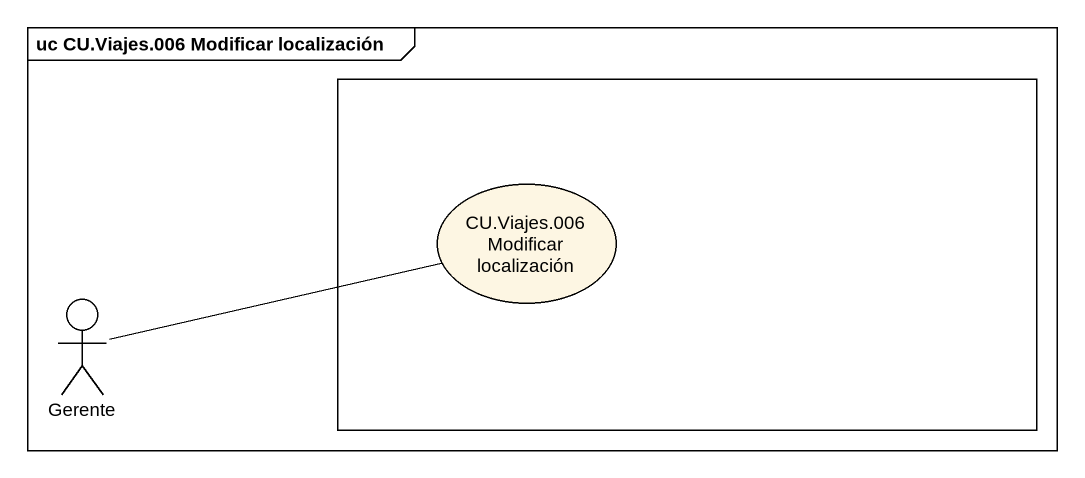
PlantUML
@startuml
mainframe uc CU.Viajes.006 Modificar localización
rectangle " " as rectangle1 {
  usecase "CU.Viajes.006 Modificar localización" as CU_Viajes_006_Modificar
}
actor Gerente
Gerente -right- CU_Viajes_006_Modificar
@enduml
